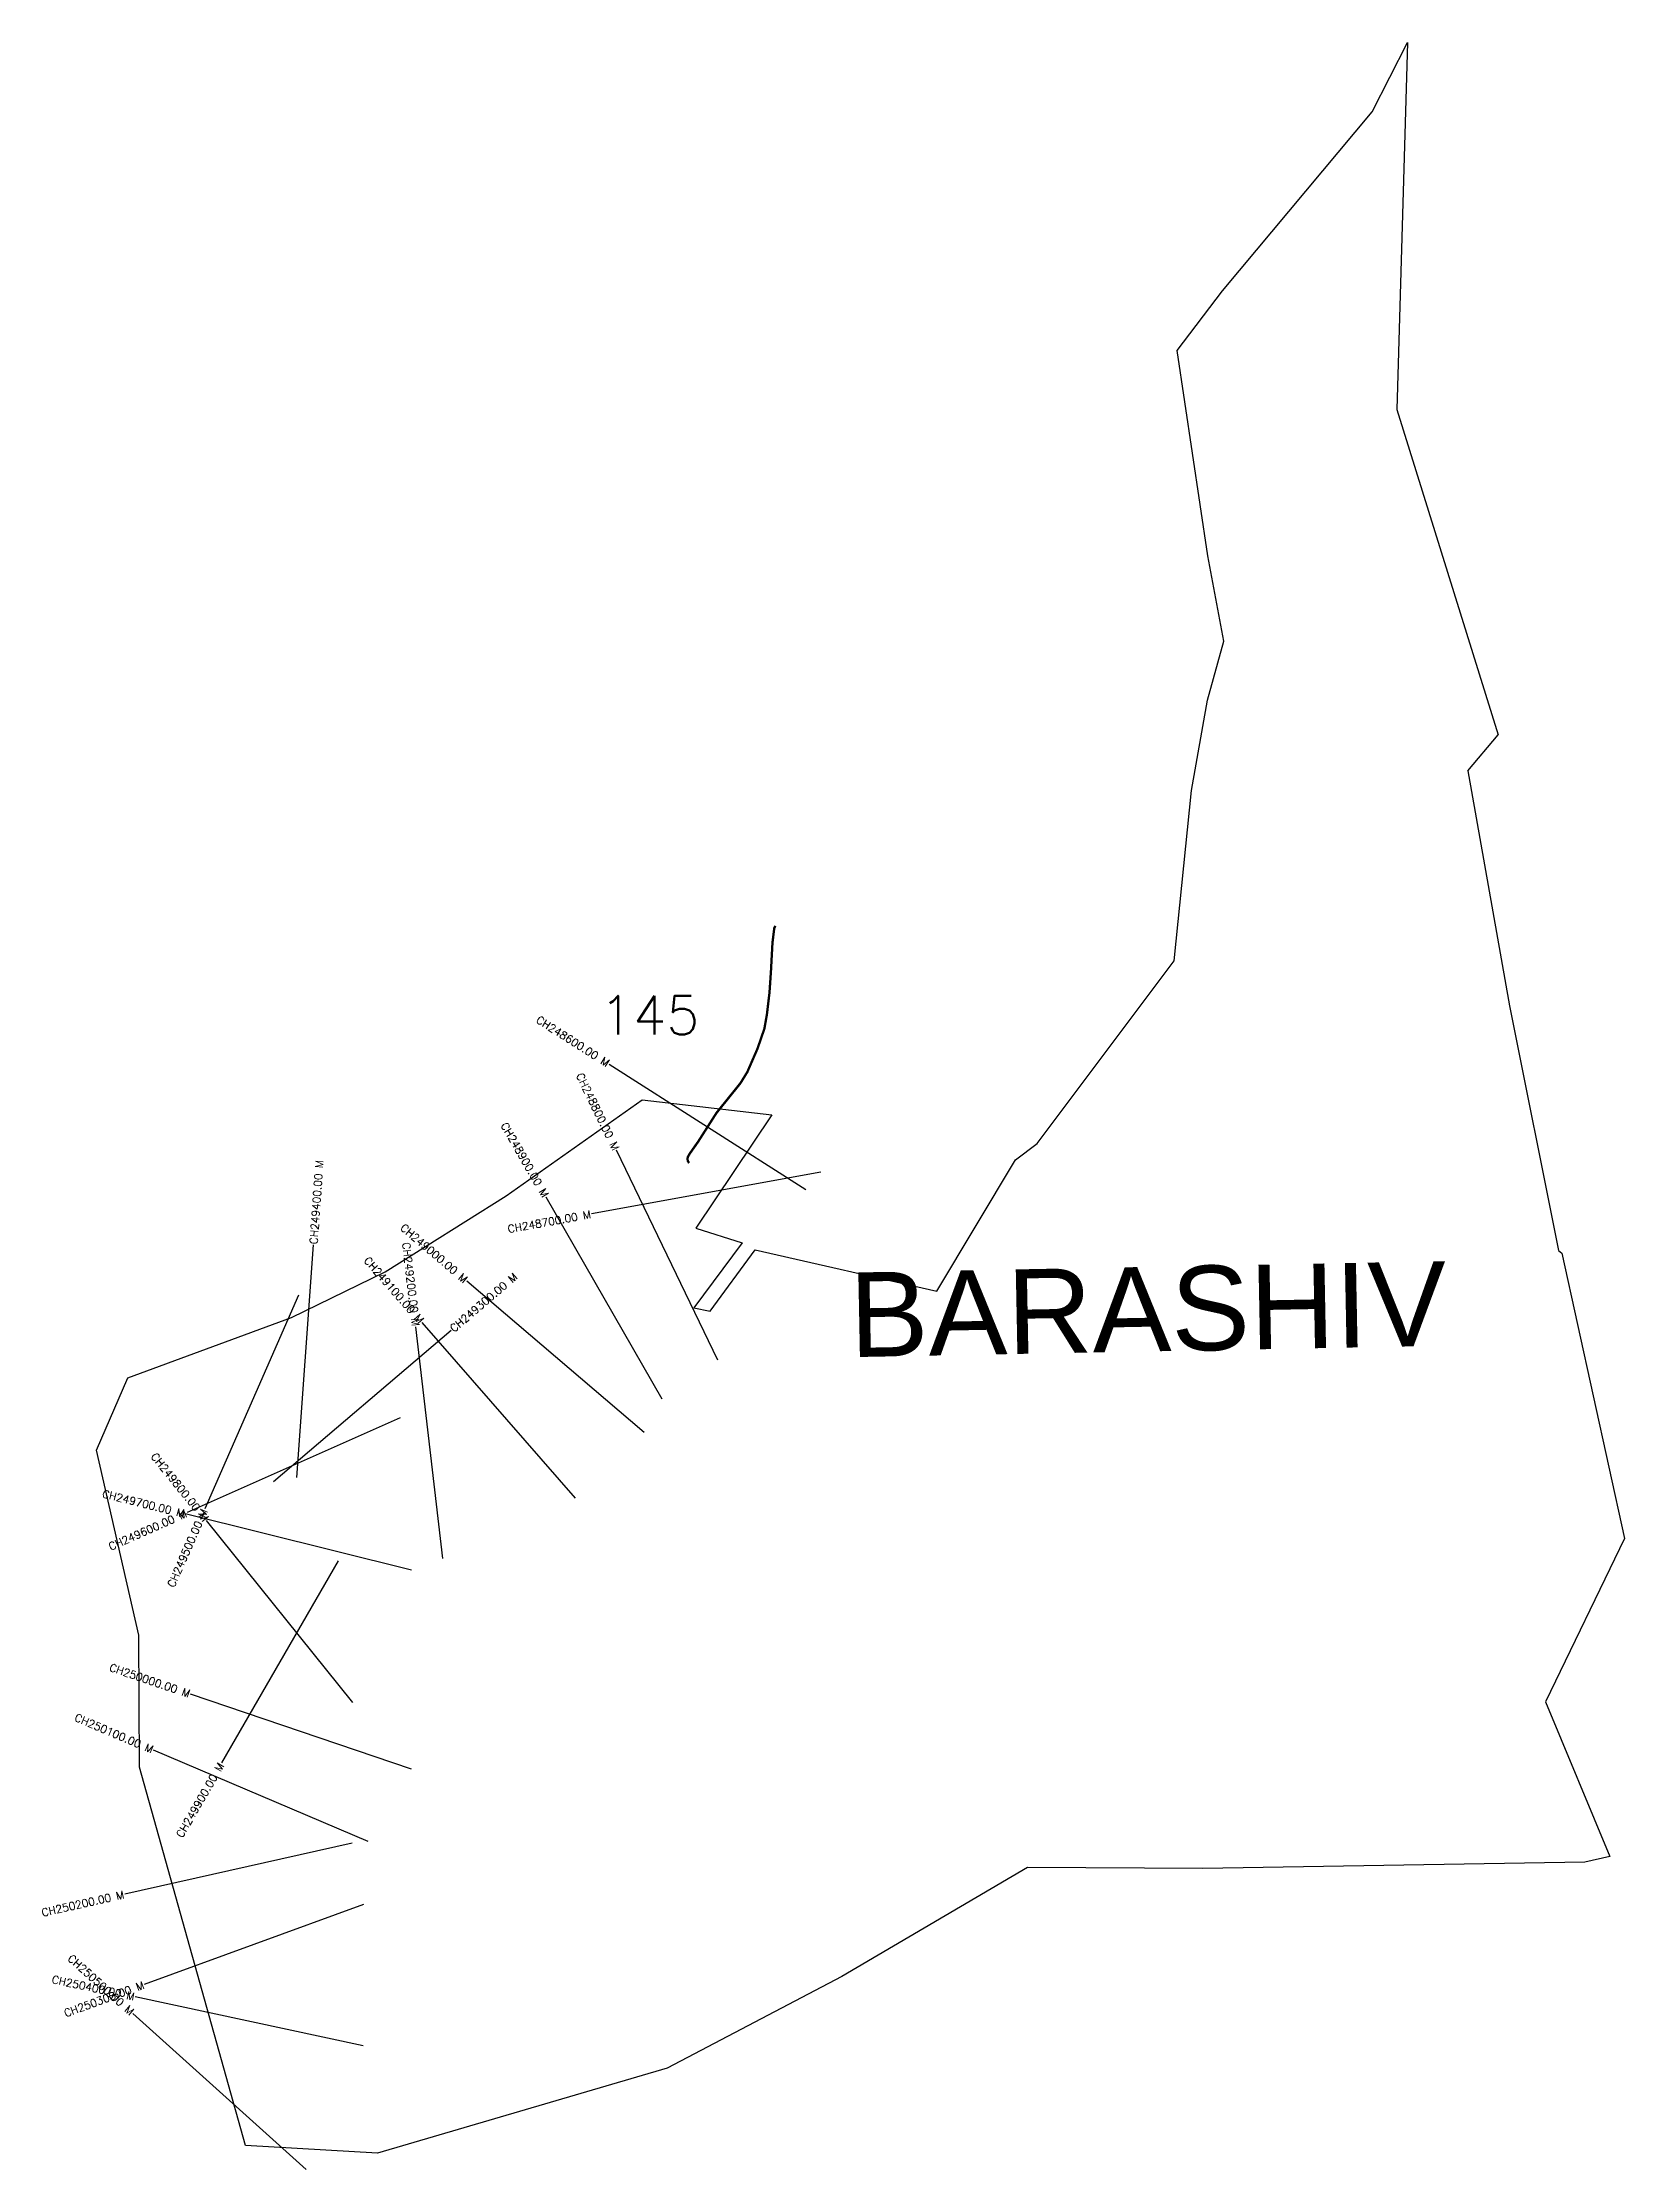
# Model space of a CAD drawing. Header units: metres. Extents: x 277526 to 279562, y 2042750 to 2045486.
import ezdxf
from ezdxf.enums import TextEntityAlignment as Align

# ---------------------------------------------------------------- set-up
doc = ezdxf.new("R2010")
doc.units = ezdxf.units.M
for name, color, linetype in [('ARTIFICIALLY PROTECTED', 4, 'Continuous'), ('CS', 134, 'Continuous'), ('CSMark', 6, 'Continuous'), ('village', 3, 'Continuous'), ('VILLAGE NAME', 250, 'Continuous')]:
    doc.layers.add(name, color=color, linetype=linetype)
doc.styles.get("Standard").update_dxf_attribs({"font": 'simplex.shx'})

msp = doc.modelspace()

# ---------------------------------------------------------------- linework, layer by layer
at = {"color": 6, "flags": 128}
msp.add_lwpolyline([(279360.2, 2044548.7), (279399.2, 2044595)], dxfattribs=at)
at = {"layer": 'ARTIFICIALLY PROTECTED', "const_width": 3, "flags": 128}
msp.add_lwpolyline([(278469.1, 2044349.4), (278467.6, 2044346.3), (278465.3, 2044327.5), (278463.4, 2044292), (278461.5, 2044263.8), (278458.1, 2044235.1), (278454.9, 2044217.1), (278446, 2044191.3), (278432.9, 2044161.3), (278424.1, 2044147), (278393.3, 2044108.8), (278369.7, 2044071.8), (278359, 2044056.6), (278356.6, 2044052.5), (278356, 2044050.3), (278356.3, 2044047.2), (278357.8, 2044044.6), (278358.2, 2044044.2)], dxfattribs=at)
at = {"layer": 'CS'}
for p, q in [((278508.1, 2044009.9), (278255.2, 2044171.2)), ((278395.2, 2043790.7), (278264.6, 2044060.7)), ((278527.6, 2044032.6), (278232.5, 2043978.8)), ((278323.5, 2043740.4), (278174.1, 2044000.5)), ((277853.4, 2043639.7), (277874.7, 2043938.9)), ((278300.1, 2043697.5), (278071.9, 2043892.2)), ((277855.6, 2043874.4), (277735, 2043599.7)), ((278041.3, 2043535.5), (278006.6, 2043833.5)), ((278212, 2043613.4), (278014.5, 2043839.3)), ((277823.3, 2043634.6), (278051.7, 2043829.2)), ((277986.3, 2043716.4), (277712.1, 2043594.6)), ((278000.7, 2043520.7), (277709.6, 2043592.9)), ((277925.3, 2043350.6), (277737.3, 2043584.4)), ((277906.5, 2043532.5), (277756.5, 2043272.7)), ((278000.7, 2043264.6), (277716.6, 2043360.9)), ((277944.9, 2043171.4), (277668.9, 2043289)), ((277924.6, 2043169.6), (277631.9, 2043103.8)), ((277939, 2043090.4), (277657.1, 2042987.8)), ((277938.7, 2042908.9), (277645.3, 2042971.7)), ((277865.5, 2042749.7), (277642.3, 2042950.3))]:
    msp.add_line(p, q, dxfattribs=at)
at = {"layer": 'village', "color": 6}
for points in [[(279561.5, 2043561.2, 0), (279460.1, 2043351.3, 0), (279542.6, 2043152.3, 0), (279510.7, 2043144.9, 0), (279018.9, 2043137, 0), (278793.4, 2043138, 0), (278554.4, 2042998.1, 0), (278329.9, 2042880.2, 0), (277957.1, 2042770.8, 0), (277787.1, 2042780.6, 0), (277650.7, 2043267.2, 0), (277650, 2043437.1, 0), (277595.6, 2043674.9, 0), (277635.8, 2043768, 0), (277846.5, 2043845.8, 0), (277966.9, 2043904.5, 0), (278122.8, 2044001.9, 0), (278297.7, 2044125.4, 0), (278464.3, 2044106.4, 0), (278366.6, 2043960.7, 0), (278426.3, 2043941.5, 0), (278364.1, 2043857.9, 0), (278385, 2043853.8, 0), (278443, 2043932.8, 0), (278676.6, 2043879.6, 0), (278778, 2044048.3, 0), (278806, 2044069.5, 0), (278982.3, 2044304.5, 0), (279004.5, 2044523.6, 0), (279025.1, 2044639.6, 0), (279046, 2044715.4, 0), (279025.3, 2044825.3, 0), (278986.2, 2045089.5, 0), (279044.3, 2045166.3, 0), (279236.9, 2045396.6, 0), (279282.4, 2045485.5, 0), (279268.7, 2045013.6, 0), (279399.2, 2044595, 0)], [(279360.2, 2044548.7, 0), (279413.4, 2044246.3, 0), (279476.7, 2043931.7, 0), (279480.9, 2043928.5, 0), (279561.5, 2043561.2, 0)]]:
    msp.add_polyline3d(points, dxfattribs=at)

# ---------------------------------------------------------------- texts
at = {"insert": (278243, 2044259.5), "char_height": 50, "attachment_point": 1}
msp.add_mtext_dynamic_manual_height_columns('145', width=84.374, gutter_width=1, heights=[74.2], dxfattribs=at)
at = {"layer": 'CSMark'}
for s, rotation, p in [('CH248600.00 M', 327.4765, (278254.3, 2044171.7)), ('CH248800.00 M', 295.8206, (278264.1, 2044061.6)), ('CH248900.00 M', 299.8744, (278173.6, 2044001.4)), ('CH248700.00 M', 10.332, (278231.5, 2043978.6)), ('CH249000.00 M', 319.5356, (278071.1, 2043892.9)), ('CH249100.00 M', 311.1641, (278013.9, 2043840)), ('CH249200.00 M', 276.6523, (278006.5, 2043834.5)), ('CH249800.00 M', 308.8, (277736.7, 2043585.2)), ('CH249700.00 M', 346.0612, (277708.6, 2043593.2)), ('CH249600.00 M', 23.9373, (277711.1, 2043594.2)), ('CH249500.00 M', 66.2898, (277734.5, 2043598.8)), ('CH250000.00 M', 341.2776, (277715.6, 2043361.3)), ('CH250100.00 M', 336.9197, (277668, 2043289.4)), ('CH249900.00 M', 60.0092, (277756, 2043271.8)), ('CH250200.00 M', 12.6583, (277630.9, 2043103.6)), ('CH250500.00 M', 318.0529, (277641.6, 2042951)), ('CH250400.00 M', 347.9167, (277644.4, 2042971.9)), ('CH250300.00 M', 20.0129, (277656.2, 2042987.4))]:
    msp.add_text(s, height=10, rotation=rotation, dxfattribs=at).set_placement(p, align=Align.MIDDLE_RIGHT)
for s, rotation, p in [('CH249400.00 M', 85.9162, (277874.8, 2043939.9)), ('CH249300.00 M', 40.4252, (278052.4, 2043829.8))]:
    msp.add_text(s, height=10, rotation=rotation, dxfattribs=at).set_placement(p, align=Align.MIDDLE_LEFT)
at = {"layer": 'VILLAGE NAME', "insert": (278563.3, 2043903.3), "char_height": 108.748, "attachment_point": 1, "rotation": 1.1028}
msp.add_mtext_dynamic_manual_height_columns('{\\fArial|b0|i0|c0|p34;BARASHIV}', width=726.929, gutter_width=543.7, heights=[0], dxfattribs=at)

doc.saveas('drawing.dxf')
